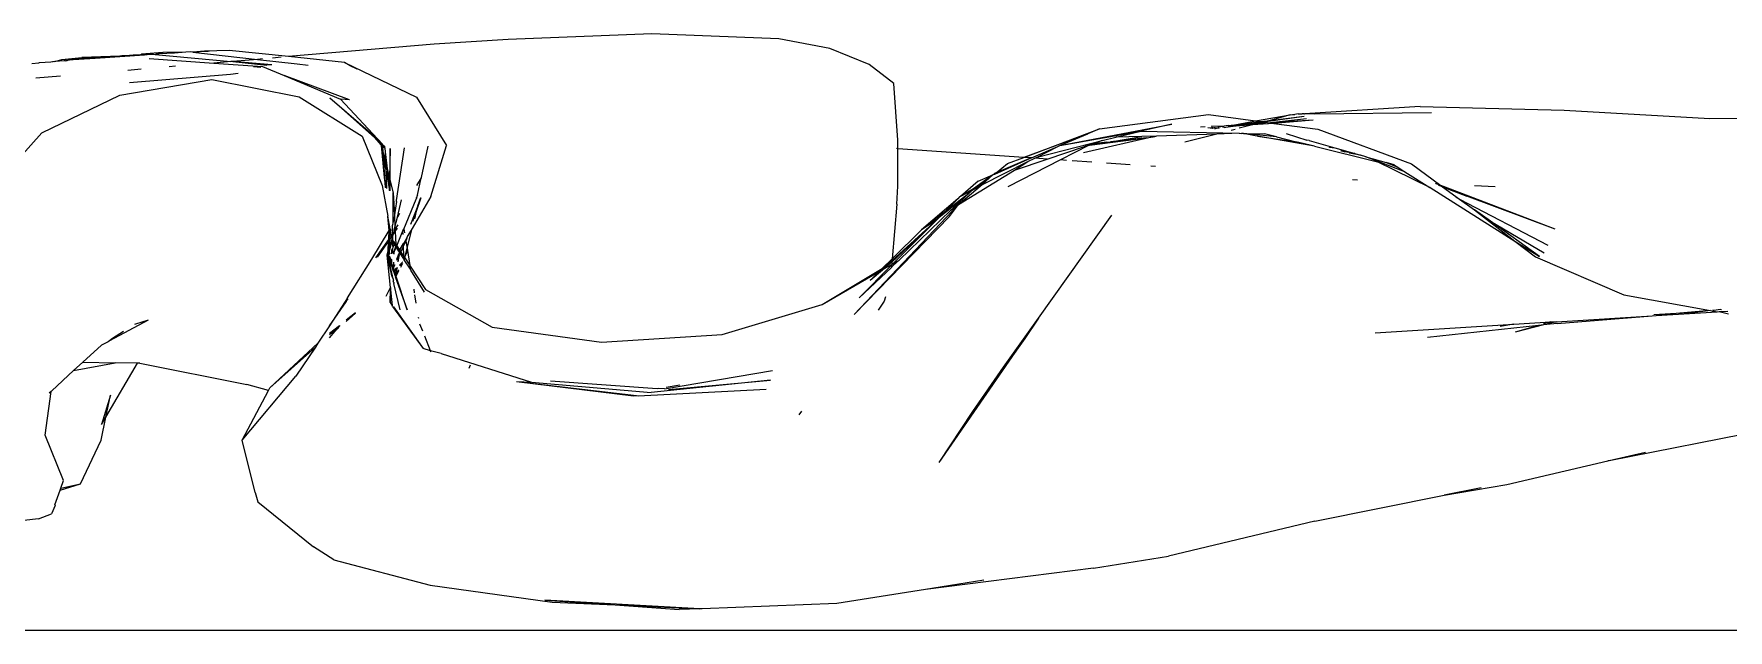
# Model space of a CAD drawing. Header units: millimetres. Extents: x -41292 to 298682, y -22072 to 33155.
# Drawn here: x 28038.4 to 28200.1, y 1460.6 to 1517.4 of the extents above; entities that cross this region are included whole.
import ezdxf

# ---------------------------------------------------------------- set-up
doc = ezdxf.new("R2010")
doc.units = ezdxf.units.MM
doc.layers.add('틀', color=8, linetype='Continuous')

# ---------------------------------------------------------------- blocks, each defined once
blk = doc.blocks.new('AHSISHEUD')
for p, q in [((28724.77, 19165.52), (28711.06, 19164.98)), ((28736.89, 19165.04), (28724.77, 19165.52)), ((28678.11, 19163.74), (28676.09, 19163.58)), ((28678.11, 19163.74), (28677.76, 19163.62)), ((28679.22, 19163.69), (28677.76, 19163.62)), ((28680.31, 19163.79), (28678.11, 19163.74)), ((28680.31, 19163.79), (28679.22, 19163.69)), ((28680.76, 19163.8), (28680.31, 19163.79)), ((28680.99, 19163.77), (28680.76, 19163.8)), ((28682.09, 19163.88), (28680.99, 19163.77)), ((28682.4, 19163.84), (28680.99, 19163.77)), ((28680.99, 19163.77), (28687.14, 19163.09)), ((28684.46, 19163.93), (28682.09, 19163.88)), ((28682.53, 19163.85), (28682.47, 19163.84)), ((28690.12, 19163.35), (28684.46, 19163.93)), ((28704.02, 19164.54), (28690.12, 19163.35)), ((28711.06, 19164.98), (28704.02, 19164.54)), ((28741.77, 19164.12), (28736.89, 19165.04)), ((28745.54, 19162.6), (28741.77, 19164.12)), ((28665.61, 19162.69), (28666.29, 19162.75)), ((28666.33, 19162.76), (28666.29, 19162.75)), ((28667.44, 19162.84), (28666.33, 19162.76)), ((28667.6, 19162.87), (28667.44, 19162.84)), ((28667.64, 19162.85), (28667.6, 19162.87)), ((28667.8, 19162.89), (28667.64, 19162.85)), ((28667.8, 19162.89), (28668.48, 19163.08)), ((28668.7, 19162.95), (28667.8, 19162.89)), ((28668.48, 19163.08), (28670.39, 19163.28)), ((28668.48, 19163.08), (28669.82, 19163.16)), ((28668.74, 19162.94), (28668.7, 19162.95)), ((28668.81, 19162.94), (28668.74, 19162.94)), ((28668.81, 19162.94), (28668.92, 19162.97)), ((28668.92, 19162.97), (28668.95, 19162.97)), ((28668.95, 19162.97), (28669, 19162.99)), ((28669, 19162.99), (28669.06, 19163)), ((28671.65, 19163.16), (28669.06, 19163)), ((28669.06, 19163), (28669.82, 19163.16)), ((28669.82, 19163.16), (28674.01, 19163.41)), ((28669.82, 19163.16), (28670.39, 19163.28)), ((28674.01, 19163.41), (28670.39, 19163.28)), ((28676.35, 19163.49), (28671.65, 19163.16)), ((28674.01, 19163.41), (28671.65, 19163.16)), ((28674.07, 19163.41), (28674.01, 19163.41)), ((28674.2, 19163.42), (28674.07, 19163.41)), ((28674.26, 19163.42), (28674.2, 19163.42)), ((28674.26, 19163.42), (28675.27, 19163.51)), ((28676.35, 19163.49), (28674.26, 19163.42)), ((28676.06, 19162.15), (28674.79, 19162.04)), ((28675.27, 19163.51), (28675.36, 19163.51)), ((28675.36, 19163.51), (28676.01, 19163.57)), ((28676.01, 19163.57), (28676.09, 19163.58)), ((28676.09, 19163.58), (28677.14, 19163.59)), ((28677.14, 19163.59), (28676.35, 19163.49)), ((28676.8, 19163.18), (28682.97, 19162.74)), ((28677.14, 19163.59), (28677.22, 19163.6)), ((28677.22, 19163.6), (28677.39, 19163.56)), ((28677.57, 19163.62), (28677.39, 19163.56)), ((28677.39, 19163.56), (28684.6, 19162.88)), ((28677.76, 19163.62), (28677.57, 19163.62)), ((28679.32, 19162.43), (28678.71, 19162.37)), ((28684.6, 19162.88), (28682.97, 19162.74)), ((28682.97, 19162.74), (28687.64, 19162.41)), ((28684.81, 19162.9), (28684.6, 19162.88)), ((28687.14, 19163.09), (28684.81, 19162.9)), ((28684.81, 19162.9), (28688.03, 19162.55)), ((28688.51, 19162.56), (28684.81, 19162.9)), ((28686.77, 19162.41), (28687.48, 19162.35)), ((28687.63, 19163.14), (28687.14, 19163.09)), ((28687.14, 19163.09), (28690.94, 19162.67)), ((28687.64, 19162.41), (28689.69, 19161.55)), ((28688.51, 19162.56), (28688.03, 19162.55)), ((28689.4, 19163.29), (28688.57, 19163.22)), ((28695.46, 19162.8), (28690.12, 19163.35)), ((28690.94, 19162.67), (28691.97, 19162.55)), ((28695.98, 19162.47), (28695.46, 19162.8)), ((28695.46, 19162.8), (28702.31, 19159.48)), ((28696.66, 19162.15), (28695.98, 19162.47)), ((28747.89, 19160.78), (28745.54, 19162.6)), ((28668.36, 19161.49), (28666.01, 19161.29)), ((28674, 19159.69), (28682.79, 19161.18)), ((28684.58, 19161.66), (28674.93, 19160.86)), ((28682.79, 19161.18), (28691.12, 19159.52)), ((28685.3, 19161.76), (28684.58, 19161.66)), ((28695.93, 19159.23), (28689.69, 19161.55)), ((28689.69, 19161.55), (28695.06, 19159.31)), ((28748.27, 19155.4), (28747.89, 19160.78)), ((28666.57, 19156.08), (28674, 19159.69)), ((28691.12, 19159.52), (28697.14, 19155.78)), ((28694.04, 19159.42), (28698.6, 19155.51)), ((28698.3, 19155.64), (28694.04, 19159.42)), ((28695.93, 19159.23), (28695.06, 19159.31)), ((28698.6, 19155.51), (28695.06, 19159.31)), ((28702.31, 19159.48), (28705.18, 19154.87)), ((28767.5, 19156.48), (28777.92, 19157.83)), ((28777.92, 19157.83), (28782.41, 19157.23)), ((28780.06, 19156.8), (28782.41, 19157.23)), ((28782.41, 19157.23), (28785.71, 19157.79)), ((28782.41, 19157.23), (28782.91, 19157.16)), ((28782.91, 19157.16), (28783.78, 19157.27)), ((28783.37, 19157.16), (28787.03, 19157.67)), ((28783.78, 19157.27), (28783.37, 19157.16)), ((28785.71, 19157.79), (28783.78, 19157.27)), ((28783.78, 19157.27), (28787.03, 19157.67)), ((28787.25, 19157.41), (28783.84, 19157.03)), ((28787.9, 19157.28), (28783.84, 19157.03)), ((28787.9, 19157.28), (28784.14, 19156.99)), ((28785.71, 19157.79), (28785.93, 19157.85)), ((28785.93, 19157.85), (28786.07, 19157.85)), ((28786.07, 19157.85), (28786.14, 19157.85)), ((28786.48, 19157.91), (28786.14, 19157.85)), ((28786.48, 19157.91), (28786.86, 19157.9)), ((28787, 19157.91), (28786.86, 19157.9)), ((28787, 19157.91), (28787.07, 19157.91)), ((28798.1, 19158.6), (28787.07, 19157.91)), ((28788.01, 19157.87), (28787.07, 19157.91)), ((28799.19, 19158), (28788.01, 19157.87)), ((28798.1, 19158.6), (28811.86, 19158.24)), ((28811.86, 19158.24), (28825.77, 19157.44)), ((28825.77, 19157.44), (28837.92, 19157.51)), ((28662.33, 19151.38), (28666.57, 19156.08)), ((28697.14, 19155.78), (28699.04, 19151.05)), ((28698.8, 19155.2), (28698.3, 19155.64)), ((28698.3, 19155.64), (28698.91, 19154.95)), ((28760.28, 19153.74), (28767.5, 19156.48)), ((28766.38, 19156), (28760.28, 19153.74)), ((28763.73, 19154.87), (28774.41, 19156.92)), ((28763.73, 19154.87), (28771.46, 19156.26)), ((28763.73, 19154.87), (28766.38, 19156)), ((28772.64, 19155.69), (28765.99, 19154.19)), ((28767.5, 19156.48), (28766.38, 19156)), ((28766.55, 19154.91), (28771.99, 19155.61)), ((28767.77, 19155.34), (28769.05, 19155.66)), ((28768.55, 19155.24), (28771.56, 19155.74)), ((28771.99, 19155.61), (28768.55, 19155.24)), ((28769.05, 19155.66), (28771.46, 19156.26)), ((28771.56, 19155.74), (28769.05, 19155.66)), ((28774.41, 19156.92), (28771.46, 19156.26)), ((28771.46, 19156.26), (28780.83, 19156.04)), ((28772.96, 19155.78), (28771.56, 19155.74)), ((28771.99, 19155.61), (28772.64, 19155.69)), ((28772.76, 19155.71), (28772.64, 19155.69)), ((28772.96, 19155.78), (28772.76, 19155.71)), ((28778.69, 19155.97), (28772.96, 19155.78)), ((28778.69, 19155.97), (28775.64, 19155.19)), ((28777.6, 19156.65), (28777.16, 19156.62)), ((28778.06, 19156.53), (28777.84, 19156.55)), ((28778.3, 19156.59), (28778.06, 19156.53)), ((28778.26, 19156.51), (28778.06, 19156.53)), ((28779.41, 19156.72), (28778.15, 19156.69)), ((28778.26, 19156.51), (28778.3, 19156.59)), ((28778.45, 19156.56), (28778.26, 19156.51)), ((28778.3, 19156.59), (28778.35, 19156.59)), ((28778.54, 19156.57), (28778.45, 19156.56)), ((28778.5, 19156.48), (28778.74, 19156.56)), ((28778.54, 19156.57), (28778.74, 19156.56)), ((28780.83, 19156.04), (28778.69, 19155.97)), ((28778.74, 19156.56), (28778.92, 19156.54)), ((28778.92, 19156.64), (28778.8, 19156.64)), ((28779.41, 19156.72), (28778.92, 19156.64)), ((28779.4, 19156.61), (28779.23, 19156.62)), ((28779.4, 19156.61), (28779.77, 19156.66)), ((28779.8, 19156.79), (28779.41, 19156.72)), ((28779.77, 19156.66), (28779.8, 19156.66)), ((28779.8, 19156.66), (28781.19, 19156.86)), ((28782.11, 19156.84), (28779.8, 19156.66)), ((28779.8, 19156.79), (28780.06, 19156.8)), ((28780.06, 19156.8), (28782.91, 19157.16)), ((28781.19, 19156.86), (28780.06, 19156.8)), ((28780.45, 19156.42), (28780.06, 19156.32)), ((28780.83, 19156.04), (28781.07, 19156.03)), ((28782.11, 19156.84), (28780.85, 19156.52)), ((28781.18, 19156.03), (28781.07, 19156.03)), ((28781.24, 19156.02), (28781.18, 19156.03)), ((28781.36, 19156.88), (28781.19, 19156.86)), ((28784.39, 19155.7), (28781.24, 19156.02)), ((28781.24, 19156.02), (28783.24, 19155.98)), ((28782.36, 19155.81), (28781.24, 19156.02)), ((28781.62, 19156.9), (28781.36, 19156.88)), ((28781.62, 19156.9), (28783.13, 19157.13)), ((28782.47, 19156.93), (28781.62, 19156.9)), ((28784.14, 19156.99), (28782.11, 19156.84)), ((28782.47, 19156.93), (28782.11, 19156.84)), ((28782.6, 19155.77), (28782.36, 19155.81)), ((28782.47, 19156.93), (28782.73, 19157)), ((28788.03, 19154.8), (28782.6, 19155.77)), ((28782.6, 19155.77), (28786.23, 19155.24)), ((28783.13, 19157.13), (28782.73, 19157)), ((28782.93, 19156.98), (28782.73, 19157)), ((28782.91, 19157.16), (28783.13, 19157.13)), ((28783.55, 19157.07), (28782.93, 19156.98)), ((28783.13, 19157.13), (28783.2, 19157.12)), ((28783.37, 19157.16), (28783.2, 19157.12)), ((28783.2, 19157.12), (28783.55, 19157.07)), ((28784.39, 19155.7), (28783.24, 19155.98)), ((28783.55, 19157.07), (28783.84, 19157.03)), ((28783.84, 19157.03), (28784.14, 19156.99)), ((28784.14, 19156.99), (28788.33, 19156.43)), ((28784.39, 19155.7), (28786.23, 19155.24)), ((28785.31, 19156.01), (28787.31, 19155.39)), ((28788.33, 19156.43), (28797.27, 19153.13)), ((28698.6, 19155.51), (28698.87, 19155.27)), ((28698.8, 19155.2), (28698.91, 19155.08)), ((28698.89, 19155.2), (28698.87, 19155.27)), ((28699.29, 19154.76), (28698.89, 19155.2)), ((28698.91, 19155.08), (28698.89, 19155.2)), ((28698.91, 19155.08), (28699.31, 19154.64)), ((28699.29, 19154.76), (28698.91, 19155.08)), ((28698.91, 19154.95), (28698.91, 19155.08)), ((28698.91, 19154.95), (28698.97, 19154.89)), ((28698.97, 19154.89), (28699.09, 19154.75)), ((28699.27, 19151.83), (28698.97, 19154.89)), ((28698.97, 19154.89), (28699.15, 19153.82)), ((28698.97, 19154.89), (28699.12, 19154.28)), ((28699.31, 19154.64), (28699.09, 19154.75)), ((28699.09, 19154.75), (28699.12, 19154.28)), ((28699.12, 19154.28), (28699.15, 19153.82)), ((28699.12, 19154.28), (28699.4, 19153.18)), ((28699.31, 19154.64), (28699.29, 19154.76)), ((28699.31, 19154.64), (28699.34, 19154.61)), ((28699.35, 19154.27), (28699.34, 19154.61)), ((28699.59, 19152.41), (28699.35, 19154.27)), ((28699.4, 19153.18), (28699.35, 19154.27)), ((28699.81, 19154.58), (28699.75, 19151.77)), ((28699.82, 19151.48), (28699.81, 19154.58)), ((28700.41, 19149.62), (28701.17, 19154.66)), ((28702.79, 19151.83), (28703.45, 19154.81)), ((28703.68, 19150.01), (28705.18, 19154.87)), ((28748.26, 19154.57), (28748.13, 19154.58)), ((28748.25, 19151), (28748.26, 19154.57)), ((28748.26, 19154.57), (28748.27, 19155.4)), ((28760.28, 19153.74), (28748.26, 19154.57)), ((28761.02, 19153.69), (28763.54, 19154.79)), ((28761.56, 19153.78), (28767.77, 19155.34)), ((28761.56, 19153.78), (28763.54, 19154.79)), ((28762.52, 19153.59), (28766.07, 19154.79)), ((28763.54, 19154.79), (28763.73, 19154.87)), ((28766.52, 19154.9), (28763.77, 19153.5)), ((28766.07, 19154.79), (28766.2, 19154.85)), ((28766.2, 19154.85), (28766.33, 19154.88)), ((28766.52, 19154.9), (28766.33, 19154.88)), ((28766.52, 19154.9), (28766.55, 19154.91)), ((28766.55, 19154.91), (28768.22, 19155.19)), ((28766.77, 19155.02), (28766.55, 19154.91)), ((28766.94, 19155.04), (28766.77, 19155.02)), ((28767.77, 19155.34), (28766.94, 19155.04)), ((28768.22, 19155.19), (28766.94, 19155.04)), ((28768.22, 19155.19), (28768.55, 19155.24)), ((28788.03, 19154.8), (28786.23, 19155.24)), ((28787.52, 19155.37), (28787.31, 19155.39)), ((28787.52, 19155.37), (28789.97, 19154.66)), ((28788.03, 19154.8), (28794.04, 19153.31)), ((28789.39, 19154.75), (28789.46, 19154.73)), ((28789.46, 19154.73), (28789.97, 19154.66)), ((28789.97, 19154.66), (28791.86, 19154.11)), ((28790.5, 19154.41), (28790.91, 19154.28)), ((28791.86, 19154.11), (28790.91, 19154.28)), ((28792.43, 19153.95), (28791.34, 19154.15)), ((28791.86, 19154.11), (28792.43, 19153.95)), ((28699.15, 19153.82), (28699.27, 19151.83)), ((28699.15, 19153.82), (28699.43, 19152.37)), ((28699.43, 19152.37), (28699.4, 19153.18)), ((28699.4, 19153.18), (28699.59, 19152.41)), ((28699.49, 19150.77), (28699.43, 19152.37)), ((28699.43, 19152.37), (28699.73, 19150.79)), ((28699.74, 19151.25), (28699.59, 19152.41)), ((28699.59, 19152.41), (28699.75, 19151.77)), ((28754.04, 19149.25), (28759.4, 19152.53)), ((28756.27, 19151.14), (28760.67, 19153.34)), ((28757.52, 19152.16), (28760.98, 19153.69)), ((28760.98, 19153.69), (28757.64, 19152.27)), ((28757.64, 19152.27), (28758.74, 19153.17)), ((28758.74, 19153.17), (28760.28, 19153.74)), ((28763.77, 19153.5), (28758.75, 19150.95)), ((28759.4, 19152.53), (28762.52, 19153.59)), ((28759.4, 19152.53), (28760.67, 19153.34)), ((28760.98, 19153.69), (28760.28, 19153.74)), ((28760.67, 19153.34), (28761.33, 19153.67)), ((28761.02, 19153.69), (28760.98, 19153.69)), ((28761.33, 19153.67), (28761.56, 19153.78)), ((28762.52, 19153.59), (28761.33, 19153.67)), ((28764.36, 19153.46), (28763.77, 19153.5)), ((28766.76, 19153.29), (28764.9, 19153.42)), ((28770.43, 19153.04), (28768.19, 19153.19)), ((28772.86, 19152.87), (28772.4, 19152.9)), ((28792.91, 19153.81), (28792.43, 19153.95)), ((28796.65, 19152.38), (28792.91, 19153.81)), ((28792.91, 19153.81), (28794.85, 19153.25)), ((28799.03, 19150.88), (28794.04, 19153.31)), ((28794.85, 19153.25), (28795.97, 19152.8)), ((28795.62, 19153.02), (28794.85, 19153.25)), ((28795.62, 19153.02), (28795.67, 19153)), ((28795.67, 19153), (28795.97, 19152.8)), ((28795.97, 19152.8), (28796.08, 19152.74)), ((28796.08, 19152.74), (28796.65, 19152.38)), ((28796.65, 19152.38), (28799.03, 19150.88)), ((28797.27, 19153.13), (28800.07, 19151.08)), ((28699.04, 19151.05), (28699.59, 19148.14)), ((28699.27, 19151.83), (28699.33, 19150.87)), ((28699.39, 19150.83), (28699.27, 19151.83)), ((28699.73, 19150.79), (28699.72, 19150.62)), ((28699.74, 19151.25), (28699.73, 19150.79)), ((28699.75, 19151.77), (28699.74, 19151.25)), ((28699.82, 19150.56), (28699.74, 19151.25)), ((28699.75, 19151.77), (28699.82, 19151.48)), ((28699.82, 19150.56), (28699.82, 19151.48)), ((28699.82, 19151.48), (28700.1, 19150.38)), ((28702.76, 19151.79), (28702.32, 19151.06)), ((28702.41, 19150.14), (28702.76, 19151.79)), ((28702.79, 19151.83), (28702.76, 19151.79)), ((28748.18, 19149.29), (28748.25, 19151)), ((28754.04, 19149.25), (28756.11, 19151)), ((28755.92, 19151.47), (28754.24, 19150.03)), ((28755.49, 19150.75), (28754.24, 19150.03)), ((28755.33, 19150.6), (28755.77, 19150.83)), ((28755.49, 19150.75), (28755.33, 19150.6)), ((28757.34, 19152.09), (28755.49, 19150.75)), ((28755.49, 19150.75), (28755.8, 19150.9)), ((28756.11, 19151), (28755.77, 19150.83)), ((28755.8, 19150.9), (28755.77, 19150.83)), ((28755.8, 19150.9), (28755.99, 19151)), ((28755.92, 19151.47), (28757.34, 19152.09)), ((28757.34, 19152.09), (28755.99, 19151)), ((28755.99, 19151), (28756.27, 19151.14)), ((28756.11, 19151), (28756.27, 19151.14)), ((28756.27, 19151.14), (28757.34, 19152.09)), ((28757.34, 19152.09), (28757.4, 19152.11)), ((28757.4, 19152.11), (28757.48, 19152.2)), ((28757.4, 19152.11), (28757.52, 19152.16)), ((28757.54, 19152.22), (28757.48, 19152.2)), ((28757.52, 19152.16), (28757.54, 19152.22)), ((28757.64, 19152.27), (28757.54, 19152.22)), ((28792.12, 19151.57), (28791.64, 19151.6)), ((28799.06, 19150.86), (28799.03, 19150.88)), ((28799.06, 19150.86), (28807.15, 19145.77)), ((28799.56, 19151.29), (28799.65, 19151.23)), ((28800.07, 19151.08), (28799.65, 19151.23)), ((28799.82, 19151.12), (28800.25, 19150.95)), ((28800.09, 19151.06), (28800.07, 19151.08)), ((28800.35, 19150.96), (28800.09, 19151.06)), ((28800.09, 19151.06), (28800.25, 19150.95)), ((28800.25, 19150.95), (28802.57, 19150.05)), ((28800.25, 19150.95), (28801.88, 19149.76)), ((28811.01, 19146.9), (28800.35, 19150.96)), ((28800.35, 19150.96), (28802.57, 19150.05)), ((28805.26, 19150.94), (28803.31, 19151.03)), ((28699.72, 19150.62), (28699.76, 19150.6)), ((28700.1, 19147.56), (28700.1, 19150.38)), ((28700.1, 19150.38), (28700.21, 19148.26)), ((28700.42, 19149.54), (28700.21, 19148.26)), ((28700.42, 19149.54), (28700.41, 19149.62)), ((28700.5, 19148.06), (28700.89, 19149.71)), ((28701.1, 19146.89), (28702.29, 19149.75)), ((28702.46, 19149.12), (28701.75, 19147.36)), ((28703.68, 19150.01), (28701.91, 19146.97)), ((28702.29, 19149.75), (28702.31, 19149.82)), ((28702.34, 19149.96), (28702.31, 19149.91)), ((28702.31, 19149.82), (28702.31, 19149.91)), ((28702.31, 19149.82), (28702.35, 19149.87)), ((28702.33, 19148.62), (28702.78, 19149.92)), ((28702.33, 19148.62), (28702.46, 19149.12)), ((28702.35, 19150.02), (28702.34, 19149.96)), ((28702.36, 19149.91), (28702.34, 19149.96)), ((28702.4, 19150.04), (28702.35, 19150.02)), ((28702.35, 19149.87), (28702.36, 19149.91)), ((28702.41, 19150.14), (28702.4, 19150.09)), ((28702.4, 19150.04), (28702.4, 19150.09)), ((28702.46, 19149.12), (28702.75, 19149.92)), ((28744.08, 19138.75), (28754.04, 19149.25)), ((28748.18, 19149.29), (28747.73, 19144.08)), ((28753.98, 19149.8), (28750.53, 19146.84)), ((28754.61, 19149.91), (28752.21, 19148.01)), ((28755.03, 19150.31), (28752.67, 19148.49)), ((28753.98, 19149.8), (28752.67, 19148.49)), ((28753.18, 19148.1), (28754.04, 19149.25)), ((28753.52, 19148.87), (28754.61, 19149.91)), ((28753.52, 19148.87), (28754.04, 19149.25)), ((28754.16, 19149.98), (28753.98, 19149.8)), ((28754.24, 19150.03), (28754.16, 19149.98)), ((28755.33, 19150.6), (28754.24, 19150.03)), ((28754.61, 19149.91), (28755.03, 19150.31)), ((28755.33, 19150.6), (28755.03, 19150.31)), ((28801.52, 19149.95), (28801.88, 19149.76)), ((28801.88, 19149.76), (28810.29, 19145.38)), ((28801.88, 19149.76), (28803.28, 19148.74)), ((28811.01, 19146.9), (28802.57, 19150.05)), ((28699.72, 19146.76), (28699.59, 19148.14)), ((28699.82, 19146.92), (28699.59, 19148.14)), ((28700.21, 19148.17), (28700.1, 19147.56)), ((28700.1, 19147.47), (28700.1, 19147.56)), ((28700.21, 19148.26), (28700.21, 19148.17)), ((28700.21, 19148.17), (28700.27, 19147.08)), ((28700.27, 19147.08), (28700.5, 19148.06)), ((28700.7, 19148.39), (28700.5, 19148.06)), ((28701.97, 19147.65), (28702.02, 19147.72)), ((28702.02, 19147.72), (28702.33, 19148.62)), ((28702.15, 19147.9), (28702.33, 19148.62)), ((28753.18, 19148.1), (28744.08, 19138.75)), ((28751.97, 19147.78), (28747.7, 19143.76)), ((28747.71, 19143.92), (28751.97, 19147.78)), ((28751.97, 19147.78), (28747.83, 19143.63)), ((28748.38, 19143.95), (28753.33, 19148.71)), ((28752.67, 19148.49), (28750.53, 19146.84)), ((28751.97, 19147.78), (28750.53, 19146.84)), ((28752.16, 19147.98), (28751.97, 19147.78)), ((28752.21, 19148.01), (28752.16, 19147.98)), ((28752.67, 19148.49), (28752.21, 19148.01)), ((28753.33, 19148.71), (28753.52, 19148.87)), ((28761.67, 19138.42), (28768.69, 19148.25)), ((28803.28, 19148.74), (28807.15, 19145.77)), ((28804.81, 19147.65), (28803.28, 19148.74)), ((28804.81, 19147.65), (28809.93, 19144.66)), ((28809.51, 19144.28), (28804.81, 19147.65)), ((28698.07, 19144.05), (28699.72, 19146.76)), ((28699.64, 19145.92), (28698.41, 19144.16)), ((28699.64, 19145.97), (28699.67, 19146.02)), ((28699.64, 19145.97), (28699.64, 19145.92)), ((28699.68, 19145.79), (28699.64, 19145.92)), ((28699.67, 19146.02), (28699.72, 19146.76)), ((28699.72, 19146.1), (28699.67, 19146.02)), ((28699.76, 19146.83), (28699.72, 19146.76)), ((28699.77, 19146.46), (28699.72, 19146.76)), ((28699.72, 19146.1), (28699.81, 19146.23)), ((28699.72, 19145.85), (28699.72, 19146.1)), ((28699.72, 19145.85), (28699.78, 19145.92)), ((28699.82, 19146.92), (28699.76, 19146.83)), ((28699.76, 19146.83), (28699.82, 19146.56)), ((28699.81, 19146.23), (28699.77, 19146.46)), ((28699.78, 19145.92), (28699.88, 19146.06)), ((28699.78, 19145.92), (28699.78, 19145.71)), ((28699.81, 19146.23), (28699.82, 19146.56)), ((28699.92, 19146.27), (28699.81, 19146.23)), ((28699.83, 19146.87), (28699.82, 19146.56)), ((28699.82, 19146.56), (28699.92, 19146.39)), ((28699.92, 19146.39), (28699.88, 19146.6)), ((28699.92, 19146.27), (28699.88, 19146.06)), ((28699.92, 19146.39), (28699.93, 19146.34)), ((28699.93, 19146.34), (28699.92, 19146.27)), ((28699.92, 19146.27), (28700, 19145.97)), ((28699.97, 19145.81), (28700, 19145.97)), ((28700, 19145.97), (28700.05, 19146.17)), ((28700.06, 19145.86), (28700, 19145.97)), ((28700.02, 19147.02), (28700.03, 19147.27)), ((28700.03, 19146.98), (28700.02, 19147.02)), ((28700.02, 19146.93), (28700.03, 19146.98)), ((28700.05, 19146.17), (28700.02, 19146.93)), ((28700.07, 19147.34), (28700.03, 19147.27)), ((28700.05, 19146.17), (28700.11, 19146.39)), ((28700.06, 19145.86), (28700.05, 19146.17)), ((28700.07, 19147.34), (28700.1, 19147.47)), ((28700.11, 19146.39), (28700.17, 19146.48)), ((28700.17, 19146.48), (28700.2, 19146.81)), ((28700.17, 19146.48), (28700.29, 19146.67)), ((28700.2, 19146.81), (28700.27, 19147.08)), ((28700.28, 19146.92), (28700.2, 19146.81)), ((28700.27, 19147.08), (28700.28, 19146.92)), ((28700.55, 19147.31), (28700.28, 19146.92)), ((28700.28, 19146.92), (28700.29, 19146.67)), ((28700.29, 19146.67), (28700.5, 19147)), ((28700.29, 19146.67), (28700.35, 19145.43)), ((28700.44, 19145.3), (28701.03, 19146.73)), ((28701.03, 19146.73), (28701.1, 19146.89)), ((28701.05, 19146.38), (28701.03, 19146.73)), ((28701.29, 19145.89), (28701.07, 19145.53)), ((28701.1, 19146.89), (28701.17, 19146.55)), ((28701.51, 19146.29), (28701.29, 19145.89)), ((28701.29, 19145.89), (28701.31, 19145.77)), ((28701.31, 19145.77), (28701.41, 19145.99)), ((28701.41, 19145.99), (28701.51, 19146.29)), ((28701.43, 19145.09), (28701.91, 19146.97)), ((28701.91, 19146.97), (28701.51, 19146.29)), ((28750.53, 19146.84), (28747.73, 19144.08)), ((28698.59, 19144.23), (28699.64, 19145.72)), ((28699.51, 19144.42), (28699.62, 19144.85)), ((28699.51, 19144.42), (28699.61, 19144.31)), ((28699.9, 19142.78), (28699.51, 19144.42)), ((28699.83, 19141.33), (28699.51, 19144.42)), ((28699.61, 19144.31), (28699.62, 19144.85)), ((28699.66, 19144.48), (28699.61, 19144.31)), ((28699.61, 19144.31), (28699.74, 19144.29)), ((28699.61, 19144.31), (28699.92, 19143.43)), ((28699.91, 19142.98), (28699.61, 19144.31)), ((28699.62, 19144.85), (28699.64, 19145.72)), ((28699.62, 19144.85), (28699.7, 19144.95)), ((28699.64, 19145.72), (28699.65, 19145.75)), ((28699.65, 19145.75), (28699.68, 19145.79)), ((28699.73, 19145.67), (28699.65, 19145.75)), ((28699.68, 19144.78), (28699.66, 19144.48)), ((28699.73, 19144.37), (28699.66, 19144.48)), ((28699.68, 19145.79), (28699.72, 19145.85)), ((28699.7, 19144.95), (28699.68, 19144.78)), ((28699.73, 19144.82), (28699.68, 19144.78)), ((28699.73, 19145.11), (28699.7, 19145.09)), ((28699.7, 19145.09), (28699.71, 19145)), ((28699.71, 19144.98), (28699.7, 19144.95)), ((28699.7, 19144.95), (28699.75, 19144.89)), ((28699.71, 19145.18), (28699.73, 19145.26)), ((28699.73, 19145.11), (28699.71, 19145.18)), ((28699.71, 19145), (28699.71, 19144.98)), ((28699.73, 19144.82), (28699.72, 19144.78)), ((28699.72, 19144.78), (28699.73, 19144.5)), ((28699.81, 19144.52), (28699.72, 19144.78)), ((28699.79, 19145.49), (28699.73, 19145.67)), ((28699.73, 19145.26), (28699.77, 19145.31)), ((28699.75, 19144.89), (28699.73, 19144.82)), ((28699.73, 19144.37), (28699.74, 19144.29)), ((28699.74, 19144.29), (28699.75, 19144.24)), ((28699.97, 19145.81), (28699.75, 19144.89)), ((28699.77, 19145.38), (28699.79, 19145.45)), ((28699.77, 19145.31), (28699.77, 19145.38)), ((28699.78, 19145.71), (28699.81, 19145.67)), ((28699.81, 19145.6), (28699.79, 19145.49)), ((28699.79, 19145.45), (28699.79, 19145.49)), ((28699.81, 19145.67), (28699.81, 19145.6)), ((28700.11, 19145.19), (28699.97, 19145.81)), ((28699.97, 19144.9), (28700.05, 19145.07)), ((28699.97, 19144.56), (28699.97, 19144.9)), ((28700.05, 19145.07), (28700.11, 19145.19)), ((28700.11, 19144.6), (28700.05, 19145.07)), ((28700.07, 19145.83), (28700.06, 19145.86)), ((28700.11, 19145.8), (28700.07, 19145.83)), ((28700.11, 19145.75), (28700.11, 19145.8)), ((28700.25, 19145.48), (28700.11, 19145.75)), ((28700.11, 19145.75), (28700.28, 19145.54)), ((28700.11, 19145.19), (28700.11, 19145.75)), ((28700.11, 19145.19), (28700.25, 19145.48)), ((28700.11, 19144.6), (28700.16, 19144.64)), ((28700.16, 19144.64), (28700.36, 19145.25)), ((28700.16, 19144.64), (28700.39, 19145.2)), ((28700.16, 19144.64), (28700.16, 19144.51)), ((28700.25, 19145.48), (28700.28, 19145.54)), ((28700.36, 19145.25), (28700.25, 19145.48)), ((28700.28, 19145.54), (28700.3, 19145.58)), ((28700.28, 19145.54), (28700.35, 19145.43)), ((28700.35, 19145.43), (28700.36, 19145.38)), ((28700.36, 19145.38), (28700.36, 19145.25)), ((28700.36, 19145.38), (28700.44, 19145.3)), ((28700.39, 19145.2), (28700.36, 19145.25)), ((28700.39, 19145.2), (28700.44, 19145.3)), ((28700.71, 19144.7), (28700.39, 19145.2)), ((28700.64, 19144.58), (28700.42, 19144.02)), ((28700.44, 19145.3), (28700.73, 19144.86)), ((28700.72, 19144.78), (28700.44, 19145.3)), ((28700.46, 19143.93), (28700.63, 19144.28)), ((28700.63, 19144.28), (28700.54, 19143.8)), ((28700.63, 19144.28), (28700.7, 19144.44)), ((28700.67, 19144.51), (28700.7, 19144.44)), ((28700.72, 19144.78), (28700.71, 19144.7)), ((28700.77, 19144.6), (28700.71, 19144.7)), ((28700.73, 19144.86), (28700.72, 19144.78)), ((28700.76, 19144.98), (28700.73, 19144.86)), ((28700.73, 19144.86), (28700.83, 19144.72)), ((28700.76, 19144.98), (28701.07, 19145.53)), ((28700.77, 19144.6), (28700.83, 19144.72)), ((28701.1, 19144.08), (28700.77, 19144.6)), ((28700.83, 19144.72), (28701.08, 19145.27)), ((28700.83, 19144.72), (28701.11, 19144.29)), ((28701.08, 19145.27), (28701.07, 19145.53)), ((28701.08, 19145.27), (28701.31, 19145.77)), ((28701.11, 19144.29), (28701.08, 19145.27)), ((28701.12, 19144.13), (28701.11, 19144.29)), ((28701.11, 19144.29), (28701.16, 19144.21)), ((28701.26, 19144.43), (28701.16, 19144.21)), ((28701.2, 19144.16), (28701.26, 19144.43)), ((28701.26, 19144.43), (28701.43, 19145.09)), ((28701.47, 19144.87), (28701.26, 19144.43)), ((28701.31, 19145.77), (28701.43, 19145.09)), ((28701.43, 19145.09), (28701.47, 19144.87)), ((28701.47, 19144.87), (28701.7, 19143.44)), ((28807.15, 19145.77), (28809.13, 19144.25)), ((28807.15, 19145.77), (28809.51, 19144.28)), ((28695.73, 19140.36), (28698.07, 19144.05)), ((28699.75, 19144.24), (28699.81, 19144.25)), ((28699.75, 19144.24), (28699.93, 19143.7)), ((28699.81, 19144.21), (28699.81, 19144.25)), ((28699.94, 19143.83), (28699.81, 19144.21)), ((28699.9, 19142.78), (28699.91, 19142.98)), ((28699.95, 19142.58), (28699.9, 19142.78)), ((28699.99, 19142.6), (28699.91, 19142.98)), ((28699.92, 19143.43), (28699.93, 19143.7)), ((28699.92, 19143.43), (28699.99, 19143.25)), ((28699.93, 19143.7), (28699.94, 19143.83)), ((28699.93, 19143.7), (28699.98, 19143.69)), ((28699.98, 19143.99), (28699.94, 19144.05)), ((28699.94, 19143.83), (28699.98, 19143.99)), ((28699.98, 19143.69), (28699.94, 19143.83)), ((28699.98, 19143.69), (28699.98, 19143.99)), ((28699.98, 19143.55), (28699.98, 19143.69)), ((28699.99, 19143.25), (28699.98, 19143.55)), ((28699.98, 19143.55), (28700.12, 19143.25)), ((28699.99, 19143.25), (28700.11, 19142.89)), ((28700.12, 19143.13), (28700.11, 19142.89)), ((28700.11, 19142.89), (28700.12, 19142.87)), ((28700.14, 19143.75), (28700.12, 19143.25)), ((28700.12, 19143.25), (28700.14, 19143.22)), ((28700.14, 19143.22), (28700.12, 19143.13)), ((28700.18, 19142.93), (28700.12, 19143.13)), ((28700.12, 19142.87), (28700.18, 19142.93)), ((28700.12, 19142.87), (28700.15, 19142.8)), ((28700.14, 19143.22), (28700.28, 19143.53)), ((28700.15, 19142.8), (28700.21, 19142.87)), ((28700.15, 19142.8), (28700.28, 19142.43)), ((28700.18, 19142.93), (28700.42, 19143.17)), ((28700.21, 19142.87), (28700.18, 19142.93)), ((28700.21, 19142.87), (28700.4, 19143.09)), ((28700.32, 19142.64), (28700.21, 19142.87)), ((28700.4, 19143.09), (28700.32, 19142.64)), ((28700.6, 19143.02), (28700.32, 19142.64)), ((28700.39, 19142.43), (28700.65, 19142.95)), ((28700.4, 19143.09), (28700.5, 19143.19)), ((28700.42, 19143.17), (28700.4, 19143.09)), ((28700.42, 19143.17), (28700.47, 19143.22)), ((28700.44, 19143.28), (28700.47, 19143.22)), ((28700.71, 19143.47), (28700.89, 19143.63)), ((28700.72, 19143.44), (28700.89, 19143.63)), ((28700.89, 19143.63), (28700.76, 19143.37)), ((28700.82, 19143.27), (28701.02, 19143.67)), ((28700.89, 19143.63), (28700.9, 19143.66)), ((28700.9, 19143.66), (28700.99, 19143.75)), ((28700.97, 19143.8), (28700.99, 19143.75)), ((28701.12, 19144.13), (28701.1, 19144.08)), ((28701.1, 19144.08), (28701.15, 19143.99)), ((28701.16, 19144.21), (28701.12, 19144.13)), ((28701.15, 19143.99), (28701.2, 19144.16)), ((28701.76, 19143.08), (28701.15, 19143.99)), ((28701.16, 19144.21), (28701.2, 19144.16)), ((28701.2, 19144.16), (28701.7, 19143.44)), ((28701.7, 19143.44), (28701.71, 19143.38)), ((28701.71, 19143.38), (28703.19, 19141.16)), ((28701.76, 19143.08), (28701.71, 19143.38)), ((28701.77, 19143), (28701.76, 19143.08)), ((28703.09, 19140.9), (28701.77, 19143)), ((28741.03, 19139.73), (28746.76, 19143.14)), ((28741.03, 19139.73), (28746.47, 19142.85)), ((28747.67, 19143.47), (28744.57, 19140.36)), ((28744.57, 19140.36), (28747.65, 19143.25)), ((28746.98, 19143.14), (28745.61, 19142)), ((28745.61, 19142), (28746.65, 19142.95)), ((28746.47, 19142.85), (28745.61, 19142)), ((28746.76, 19143.14), (28746.47, 19142.85)), ((28746.47, 19142.85), (28746.65, 19142.95)), ((28746.65, 19142.95), (28747.03, 19143.29)), ((28746.65, 19142.95), (28746.98, 19143.14)), ((28747.73, 19144.08), (28746.76, 19143.14)), ((28746.76, 19143.14), (28747.03, 19143.29)), ((28747.51, 19143.58), (28746.98, 19143.14)), ((28746.98, 19143.14), (28747.68, 19143.54)), ((28747.03, 19143.29), (28747.71, 19143.92)), ((28747.03, 19143.29), (28747.51, 19143.58)), ((28747.7, 19143.76), (28747.51, 19143.58)), ((28747.66, 19143.29), (28747.65, 19143.25)), ((28747.66, 19143.29), (28748.28, 19143.89)), ((28747.67, 19143.47), (28747.66, 19143.29)), ((28747.83, 19143.63), (28747.67, 19143.47)), ((28747.68, 19143.54), (28747.67, 19143.47)), ((28747.7, 19143.76), (28747.68, 19143.54)), ((28747.68, 19143.54), (28747.83, 19143.63)), ((28747.71, 19143.92), (28747.7, 19143.76)), ((28747.83, 19143.63), (28748.28, 19143.89)), ((28748.28, 19143.89), (28748.38, 19143.95)), ((28809.13, 19144.25), (28817.56, 19140.64)), ((28699.42, 19140.52), (28699.83, 19141.33)), ((28699.81, 19139.9), (28699.85, 19141.16)), ((28699.83, 19141.33), (28699.85, 19141.16)), ((28699.85, 19141.16), (28699.92, 19140.49)), ((28699.95, 19142.58), (28699.99, 19142.6)), ((28699.99, 19142.39), (28699.95, 19142.58)), ((28699.99, 19142.39), (28699.99, 19142.6)), ((28700.09, 19142.15), (28699.99, 19142.6)), ((28700.09, 19142.15), (28699.99, 19142.39)), ((28700.09, 19142.15), (28700.09, 19141.99)), ((28700.14, 19141.94), (28700.09, 19141.99)), ((28700.13, 19142.01), (28700.1, 19141.95)), ((28700.11, 19141.89), (28700.14, 19141.94)), ((28700.17, 19141.82), (28700.11, 19141.89)), ((28700.17, 19141.82), (28700.15, 19141.73)), ((28700.75, 19139.22), (28700.15, 19141.73)), ((28700.31, 19142.56), (28700.28, 19142.43)), ((28700.28, 19142.43), (28700.33, 19142.3)), ((28700.32, 19142.64), (28700.31, 19142.56)), ((28700.36, 19142.51), (28700.31, 19142.56)), ((28700.33, 19142.3), (28700.37, 19142.39)), ((28700.33, 19142.3), (28701.43, 19139.2)), ((28700.34, 19142.47), (28700.36, 19142.51)), ((28700.39, 19142.43), (28700.34, 19142.47)), ((28700.37, 19142.39), (28700.39, 19142.43)), ((28701.43, 19139.2), (28700.37, 19142.39)), ((28702.06, 19141.17), (28702.11, 19140.82)), ((28703.19, 19141.16), (28709.55, 19137.56)), ((28695.73, 19140.36), (28694.03, 19137.69)), ((28694.03, 19137.69), (28695.62, 19139.97)), ((28695.65, 19140.09), (28695.62, 19139.97)), ((28695.78, 19140.27), (28695.72, 19140.19)), ((28695.72, 19140.19), (28695.8, 19140.23)), ((28695.72, 19140.11), (28695.72, 19140.19)), ((28699.92, 19140.49), (28699.81, 19139.9)), ((28699.81, 19139.9), (28700.01, 19139.63)), ((28699.92, 19140.49), (28700.01, 19139.63)), ((28700.02, 19139.52), (28700.01, 19139.63)), ((28700.02, 19139.52), (28702.97, 19135.53)), ((28700.12, 19139.48), (28702.97, 19135.53)), ((28702.14, 19140.64), (28702.27, 19139.84)), ((28731.5, 19136.86), (28741.03, 19139.73)), ((28746.95, 19140.05), (28746.38, 19139.18)), ((28747.07, 19140.44), (28746.95, 19140.05)), ((28817.56, 19140.64), (28825.81, 19139.15)), ((28676.73, 19138.22), (28673.01, 19136.24)), ((28676.73, 19138.22), (28675.4, 19137.8)), ((28696.49, 19138.92), (28695.62, 19138.23)), ((28695.62, 19138.11), (28696.51, 19138.89)), ((28702.48, 19138.51), (28702.5, 19138.41)), ((28702.92, 19137.18), (28702.65, 19137.85)), ((28758.33, 19133.74), (28761.67, 19138.42)), ((28761.67, 19138.42), (28760.39, 19136.46)), ((28793.83, 19137.01), (28807.04, 19137.83)), ((28807.04, 19137.83), (28805.75, 19137.63)), ((28807.04, 19137.83), (28810.56, 19138.05)), ((28810.56, 19138.05), (28809.84, 19137.84)), ((28811.17, 19137.91), (28809.88, 19137.77)), ((28811.11, 19138.08), (28810.25, 19137.87)), ((28810.56, 19138.05), (28811.11, 19138.08)), ((28811.11, 19138.08), (28820.25, 19138.65)), ((28811.17, 19137.91), (28820.25, 19138.65)), ((28820.25, 19138.65), (28820.64, 19138.67)), ((28822.55, 19138.85), (28820.42, 19138.72)), ((28820.64, 19138.67), (28826.47, 19139.03)), ((28822.55, 19138.85), (28820.64, 19138.67)), ((28825.81, 19139.15), (28822.55, 19138.85)), ((28824.36, 19138.97), (28822.55, 19138.85)), ((28825.81, 19139.15), (28824.36, 19138.97)), ((28825.81, 19139.15), (28826.47, 19139.03)), ((28826.17, 19139.14), (28826.05, 19139.17)), ((28826.75, 19139.23), (28826.17, 19139.14)), ((28826.47, 19139.03), (28826.63, 19139.04)), ((28826.63, 19139.04), (28827.47, 19139.09)), ((28826.63, 19139.04), (28827.53, 19138.83)), ((28826.88, 19139.2), (28826.75, 19139.23)), ((28673.01, 19136.24), (28672.9, 19136.17)), ((28673.32, 19136.46), (28673.01, 19136.24)), ((28674.36, 19137.15), (28673.32, 19136.46)), ((28694.03, 19137.69), (28692.92, 19136.02)), ((28694.54, 19137.18), (28694, 19136.54)), ((28694.97, 19137.68), (28694.01, 19136.95)), ((28694.01, 19136.85), (28694.97, 19137.68)), ((28694.97, 19137.68), (28694.54, 19137.18)), ((28694.54, 19137.18), (28694.92, 19137.51)), ((28694.98, 19137.72), (28694.97, 19137.68)), ((28703.67, 19135.31), (28703.11, 19136.7)), ((28709.55, 19137.56), (28719.99, 19136.14)), ((28719.99, 19136.14), (28731.5, 19136.86)), ((28752.19, 19124.65), (28760.39, 19136.46)), ((28760.39, 19136.46), (28755.42, 19129.51)), ((28809.4, 19137.72), (28798.8, 19136.56)), ((28809.88, 19137.77), (28807.17, 19137.09)), ((28809.4, 19137.72), (28807.17, 19137.09)), ((28809.88, 19137.77), (28809.4, 19137.72)), ((28672.26, 19135.84), (28670.49, 19134.22)), ((28672.9, 19136.17), (28672.26, 19135.84)), ((28692.92, 19136.02), (28688.34, 19131.77)), ((28688.34, 19131.77), (28692.67, 19135.65)), ((28692.67, 19135.65), (28690.82, 19132.88)), ((28692.92, 19136.02), (28692.67, 19135.65)), ((28703.67, 19135.31), (28702.97, 19135.53)), ((28703.71, 19135.21), (28703.67, 19135.31)), ((28704.67, 19135.03), (28703.67, 19135.31)), ((28704.67, 19135.03), (28713.29, 19132.3)), ((28669.6, 19133.41), (28667.52, 19131.5)), ((28669.6, 19133.41), (28670.49, 19134.22)), ((28669.6, 19133.41), (28673.58, 19134.16)), ((28670.49, 19134.22), (28673.58, 19134.16)), ((28672.68, 19128.98), (28675.7, 19134.12)), ((28675.7, 19134.12), (28673.58, 19134.16)), ((28675.93, 19134.11), (28675.7, 19134.12)), ((28675.93, 19134.11), (28686.14, 19132.08)), ((28707.44, 19133.92), (28707.33, 19133.63)), ((28726, 19131.67), (28736.3, 19133.41)), ((28755.42, 19129.51), (28758.33, 19133.74)), ((28666.89, 19127.27), (28667.46, 19131.42)), ((28667.46, 19131.42), (28667.28, 19131.27)), ((28667.46, 19131.42), (28667.52, 19131.5)), ((28685.69, 19126.77), (28690.82, 19132.88)), ((28685.69, 19126.77), (28688.21, 19131.53)), ((28688.21, 19131.53), (28686.14, 19132.08)), ((28688.21, 19131.53), (28688.34, 19131.77)), ((28711.87, 19132.39), (28723.04, 19131.02)), ((28711.87, 19132.39), (28713.29, 19132.3)), ((28711.87, 19132.39), (28723.31, 19131.03)), ((28713.29, 19132.3), (28724.73, 19131.34)), ((28725.3, 19131.68), (28715.12, 19132.4)), ((28723.48, 19131.01), (28735.68, 19131.64)), ((28736.12, 19132.5), (28724.73, 19131.34)), ((28725.45, 19131.7), (28725.3, 19131.68)), ((28726, 19131.67), (28725.45, 19131.7)), ((28727.46, 19132.02), (28726.14, 19131.81)), ((28726.36, 19131.61), (28736.12, 19132.5)), ((28673.12, 19131.08), (28672.27, 19128.28)), ((28672.68, 19128.98), (28673.12, 19131.08)), ((28723.04, 19131.02), (28723.31, 19131.03)), ((28723.31, 19131.03), (28723.48, 19131.01)), ((28672.22, 19126.77), (28672.68, 19128.98)), ((28672.27, 19128.28), (28672.68, 19128.98)), ((28739.07, 19129.54), (28738.8, 19129.19)), ((28752.19, 19124.65), (28755.42, 19129.51)), ((28838.54, 19129.2), (28816.15, 19124.82)), ((28668.65, 19122.93), (28666.89, 19127.27)), ((28670.25, 19122.61), (28672.22, 19126.77)), ((28686.94, 19121.79), (28685.69, 19126.77)), ((28819.6, 19125.62), (28816.15, 19124.82)), ((28806.38, 19122.55), (28816.03, 19124.8)), ((28816.15, 19124.82), (28816.03, 19124.8)), ((28667.8, 19120.61), (28668.31, 19122.01)), ((28668.31, 19122.01), (28670.25, 19122.61)), ((28668.31, 19122.01), (28668.38, 19122.19)), ((28668.38, 19122.19), (28668.65, 19122.93)), ((28668.38, 19122.19), (28670.25, 19122.61)), ((28686.94, 19121.79), (28687.18, 19120.89)), ((28800.41, 19121.53), (28806.38, 19122.55)), ((28803.94, 19122.24), (28800.41, 19121.53)), ((28667.83, 19120.55), (28667.49, 19119.77)), ((28667.8, 19120.61), (28667.83, 19120.55)), ((28687.18, 19120.89), (28692.5, 19116.61)), ((28788.07, 19119.06), (28800.41, 19121.53)), ((28666.24, 19119.27), (28656.48, 19118.19)), ((28666.24, 19119.27), (28667.49, 19119.77)), ((28788.07, 19119.06), (28774.09, 19115.72)), ((28694.42, 19115.38), (28692.5, 19116.61)), ((28694.42, 19115.38), (28703.62, 19112.94)), ((28766.93, 19114.59), (28774.09, 19115.72)), ((28766.93, 19114.59), (28750.9, 19112.55)), ((28703.62, 19112.94), (28715.27, 19111.33)), ((28750.9, 19112.55), (28742.43, 19111.2)), ((28756.46, 19113.43), (28750.9, 19112.55)), ((28714.57, 19111.54), (28721.29, 19111.07)), ((28729.37, 19110.71), (28714.57, 19111.54)), ((28715.27, 19111.33), (28721.29, 19111.07)), ((28721.29, 19111.07), (28727.39, 19110.64)), ((28721.29, 19111.07), (28729.37, 19110.71)), ((28729.37, 19110.71), (28727.39, 19110.64)), ((28729.4, 19110.71), (28729.37, 19110.71)), ((28729.6, 19110.7), (28729.4, 19110.71)), ((28742.43, 19111.2), (28729.6, 19110.7)), ((27995.74, 19108.67), (29326.58, 19108.67))]:
    blk.add_line(p, q)

msp = doc.modelspace()

# ---------------------------------------------------------------- linework, layer by layer
at = {"layer": '틀'}
msp.add_line((26044.67, 1460.58), (28934.67, 1460.58), dxfattribs=at)

# ---------------------------------------------------------------- block references
msp.add_blockref('AHSISHEUD', (-627.37, -17648.09))

doc.saveas('drawing.dxf')
